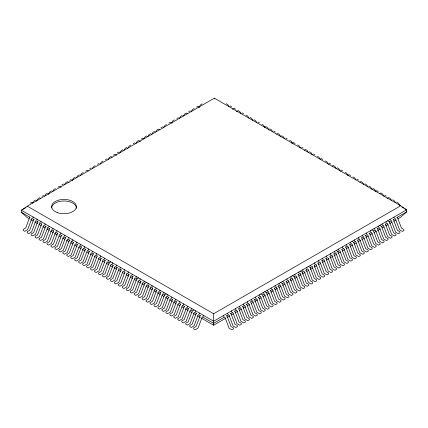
<?xml version="1.0" encoding="UTF-8"?>
<svg xmlns="http://www.w3.org/2000/svg" width="428" height="428" viewBox="0 0 428 428"><rect width="100%" height="100%" fill="white"/><g stroke="black" fill="none" stroke-linecap="round" stroke-linejoin="round"><path stroke-width="0.64" d="M29.81 217.087L25.685 228.012L23.251 229.419L23.251 230.446L24.797 231.339L27.606 229.718L31.726 218.794M33.775 219.371L29.65 230.301L27.215 231.703L27.215 232.736L28.762 233.629L31.57 232.008L35.69 221.083M37.734 221.661L33.614 232.591L31.18 233.993L31.18 235.026L32.726 235.919L35.535 234.298L39.654 223.368M41.698 223.951L37.578 234.876L35.144 236.283L35.144 237.315L36.69 238.203L39.499 236.582L43.619 225.658M45.662 226.241L41.543 237.166L39.108 238.573L39.108 239.6L40.655 240.493L43.458 238.872L47.583 227.947M49.627 228.525L45.507 239.455L43.073 240.857L43.073 241.89L44.619 242.783L47.422 241.162L51.547 230.232M53.591 230.815L49.471 241.745L47.037 243.147L47.037 244.179L48.583 245.073L51.387 243.452L55.512 232.522M57.555 233.105L53.43 244.03L51.002 245.437L51.002 246.464L52.542 247.357L55.351 245.736L59.471 234.811M61.52 235.395L57.395 246.319L54.961 247.726L54.961 248.754L56.507 249.647L59.315 248.026L63.435 237.101M65.484 237.679L61.359 248.609L58.925 250.011L58.925 251.043L60.471 251.937L63.28 250.316L67.399 239.386M69.443 239.969L65.323 250.899L62.889 252.301L62.889 253.333L64.435 254.221L67.244 252.606L71.364 241.676M73.407 242.259L69.288 253.183L66.854 254.59L66.854 255.618L68.4 256.511L71.209 254.89L75.328 243.965M77.372 244.549L73.252 255.473L70.818 256.88L70.818 257.907L72.364 258.801L75.168 257.18L79.292 246.255M81.336 246.833L77.217 257.763L74.782 259.165L74.782 260.197L76.328 261.091L79.132 259.47L83.257 248.54M85.3 249.123L81.181 260.047L78.747 261.454L78.747 262.487L80.293 263.375L83.096 261.759L87.216 250.829M89.265 251.413L85.14 262.337L82.711 263.744L82.711 264.772L84.252 265.665L87.061 264.044L91.18 253.119M93.229 253.697L89.104 264.627L86.67 266.034L86.67 267.061L88.216 267.955L91.025 266.334L95.144 255.409M97.188 255.987L93.069 266.917L90.634 268.319L90.634 269.351L92.181 270.245L94.989 268.624L99.109 257.693M101.152 258.277L97.033 269.201L94.599 270.608L94.599 271.641L96.145 272.529L98.954 270.913L103.073 259.983M105.117 260.566L100.997 271.491L98.563 272.898L98.563 273.925L100.109 274.819L102.918 273.198L107.037 262.273M111.002 264.563L106.877 275.488L104.074 277.109L102.527 276.215L102.527 275.188L104.962 273.781L109.081 262.851L110.804 261.861M113.046 265.141L108.926 276.071L106.492 277.472L106.492 278.505L108.038 279.398L110.841 277.777L114.966 266.847M117.01 267.43L112.89 278.355L110.456 279.762L110.456 280.795L112.002 281.683L114.806 280.067L118.925 269.137M120.974 269.72L116.849 280.645L114.42 282.052L114.42 283.079L115.961 283.973L118.77 282.352L122.889 271.427M124.939 272.005L120.814 282.935L118.379 284.342L118.379 285.369L119.926 286.262L122.734 284.641L126.854 273.717M128.898 274.295L124.778 285.225L122.344 286.626L122.344 287.659L123.89 288.552L126.699 286.931L130.818 276.001M132.862 276.584L128.742 287.509L126.308 288.916L126.308 289.949L127.854 290.837L130.663 289.216L134.783 278.291M138.747 280.581L134.627 291.505L131.819 293.127L130.273 292.233L130.273 291.206L132.707 289.799L136.826 278.874L138.549 277.879M140.791 281.159L136.671 292.089L134.237 293.49L134.237 294.523L135.783 295.416L138.586 293.795L142.711 282.865M146.676 285.155L142.551 296.085L139.747 297.706L138.201 296.813L138.201 295.78L140.635 294.378L144.755 283.448L146.478 282.453M148.719 285.738L144.6 296.663L142.166 298.07L142.166 299.097L143.712 299.991L146.515 298.37L150.635 287.445M152.684 288.028L148.559 298.953L146.13 300.36L146.13 301.387L147.671 302.28L150.479 300.659L154.599 289.735M156.648 290.312L152.523 301.242L150.089 302.644L150.089 303.677L151.635 304.57L154.444 302.949L158.563 292.019M160.607 292.602L156.488 303.532L154.053 304.934L154.053 305.966L155.599 306.86L158.408 305.239L162.528 294.309M166.492 296.599L162.373 307.523L159.564 309.144L158.018 308.251L158.018 307.224L160.452 305.817L164.571 294.892L166.294 293.897M168.536 297.182L164.416 308.106L161.982 309.514L161.982 310.541L163.528 311.434L166.337 309.813L170.456 298.888M172.5 299.466L168.381 310.396L165.946 311.798L165.946 312.831L167.492 313.724L170.296 312.103L174.421 301.173M176.464 301.756L172.345 312.686L169.911 314.088L169.911 315.12L171.457 316.008L174.26 314.393L178.385 303.463M180.429 304.046L176.304 314.971L173.875 316.378L173.875 317.405L175.421 318.298L178.225 316.677L182.344 305.752M184.393 306.336L180.268 317.26L177.839 318.667L177.839 319.695L179.38 320.588L182.189 318.967L186.308 308.042M188.357 308.62L184.233 319.55L181.798 320.952L181.798 321.984L183.345 322.878L186.153 321.257L190.273 310.327M194.237 312.617L190.118 323.547L187.309 325.162L185.763 324.274L185.763 323.242L188.197 321.835L192.316 310.91L194.039 309.915M196.281 313.2L192.161 324.124L189.727 325.531L189.727 326.559L191.273 327.452L194.082 325.831L198.201 314.906M200.245 315.484L196.126 326.414L193.691 327.821L193.691 328.848L195.238 329.742L198.041 328.121L202.166 317.196M32.758 202.963L34.133 200.909L35.674 200.015M36.375 201.187L38.092 198.619L39.638 197.725L40.788 198.389M44.646 196.099L46.021 194.044L47.567 193.151M48.268 194.323L49.985 191.755L51.531 190.861M52.574 191.519L53.949 189.465L55.496 188.571M64.468 184.655L65.842 182.601L67.383 181.707L69.106 182.703M72.048 180.595L73.766 178.021L75.312 177.133M76.355 177.791L77.73 175.737L79.276 174.843M80.32 175.501L81.695 173.447L83.241 172.554M92.213 168.637L93.588 166.583L95.134 165.69M100.141 164.063L101.511 162.003L103.057 161.11M108.065 159.484L109.44 157.429L110.986 156.536L112.131 157.199M119.615 153.133L121.333 150.565L122.879 149.672M123.922 150.33L125.297 148.275L126.843 147.382M127.544 148.553L129.261 145.985L130.802 145.092M135.81 143.466L137.185 141.411L138.731 140.518L140.454 141.508M143.738 138.886L145.113 136.832L146.66 135.938M147.703 136.602L149.078 134.542L150.624 133.654M151.325 134.825L153.042 132.257L154.588 131.364M155.631 132.022L157.006 129.968L158.553 129.074L159.698 129.738M163.212 127.961L164.93 125.388L166.476 124.5M171.484 122.868L172.859 120.814L174.405 119.92M179.412 118.294L180.787 116.234L182.333 115.346M183.377 116.004L184.752 113.95L186.298 113.056L187.443 113.72M191.305 111.43L192.68 109.37L194.221 108.477M198.886 107.364L200.604 104.796L202.15 103.902M29.04 218.633L27.306 217.627L21.4 212.341L21.4 210.244L27.306 206.168L214.358 98.172L400.694 205.756L406.6 209.832L406.6 211.93L400.694 217.215L397.799 218.885M30.169 203.198L31.715 202.305L32.86 202.968M42.056 196.329L43.602 195.441M57.914 187.175L59.46 186.287L61.177 187.277M61.878 184.891L63.424 183.997M69.801 180.311L71.348 179.418M85.659 171.157L87.205 170.264L88.35 170.927M89.623 168.867L91.169 167.979M97.552 164.293L99.093 163.4M105.475 159.714L107.021 158.825M113.404 155.139L114.95 154.246L116.673 155.241M117.368 152.85L118.914 151.956M133.22 143.696L134.767 142.802M141.149 139.121L142.695 138.228L143.84 138.891M160.971 127.678L162.512 126.784M168.894 123.104L170.44 122.21L172.163 123.205M176.823 118.524L178.369 117.63M188.716 111.66L190.262 110.766M196.639 107.08L198.185 106.192L199.908 107.182M26.022 207.575L21.4 210.244L213.642 321.235L406.6 209.832L404.861 208.827M232.415 109.263L234.137 108.273L235.684 109.167M236.379 111.553L238.096 110.558L239.643 111.451L241.018 113.511M264.697 127.239L265.847 126.581L267.393 127.469L269.105 130.042M276.59 134.108L277.735 133.445L279.281 134.339L280.998 136.907M291.869 143.589L293.592 142.599L295.138 143.492M304.335 150.126L305.48 149.463L307.026 150.356L308.401 152.411M320.187 159.28L321.337 158.617L322.883 159.51M332.08 166.144L333.225 165.481L334.771 166.374L336.146 168.429M347.937 175.298L349.082 174.635L350.628 175.528M359.825 182.162L360.975 181.499L362.516 182.392L363.891 184.452M375.105 191.648L376.827 190.653L378.373 191.546M379.647 193.606L380.792 192.942L382.338 193.836L384.055 196.404M386.998 198.512L388.72 197.522L390.266 198.41L391.636 200.47M27.306 206.168L213.642 313.751L400.694 205.756M224.679 316.961L213.642 323.333L202.059 316.645M226.412 315.96L228.723 314.623M230.457 313.622L232.762 312.29M234.496 311.29L236.807 309.958M238.54 308.957L240.852 307.62M242.58 306.619L244.891 305.287M246.047 304.624L248.358 303.286M250.669 301.954L252.98 300.622M254.13 299.953L256.442 298.621M258.175 297.62L260.486 296.283M262.797 294.951L264.531 293.95M266.259 292.95L268.57 291.618M270.303 290.617L272.615 289.285M274.348 288.285L276.654 286.947M277.809 286.284L280.121 284.946M282.432 283.614L284.165 282.614M285.899 281.613L288.205 280.281M289.938 279.281L292.249 277.949M293.983 276.948L295.716 275.948M298.027 274.61L300.333 273.278M302.066 272.278L303.8 271.277M305.533 270.277L307.844 268.945M310.156 267.612L312.461 266.275M314.195 265.274L315.928 264.274M317.662 263.274L319.973 261.941M321.701 260.941L324.012 259.609M325.745 258.608L327.479 257.608M329.79 256.276L332.101 254.938M333.829 253.938L336.14 252.606M337.296 251.937L339.607 250.605M341.919 249.273L343.652 248.272M345.38 247.272L347.691 245.94M349.425 244.939L351.736 243.602M353.469 242.601L355.775 241.269M357.508 240.269L359.82 238.936M361.553 237.936L363.864 236.598M365.02 235.935L367.326 234.603M369.059 233.602L371.37 232.265M373.681 230.933L375.415 229.932M377.148 228.932L379.454 227.6M381.188 226.599L383.499 225.262M385.232 224.261L386.966 223.266M389.277 221.929L391.583 220.597M393.316 219.596L395.049 218.596M396.783 217.595L406.6 211.93M201.486 318.191L213.642 325.21L225.802 318.186M226.963 317.523L229.857 315.848M231.596 314.848L233.33 313.842M235.068 312.841L237.385 311.504M239.124 310.498L241.44 309.16M243.179 308.16L245.49 306.822M247.229 305.817L249.545 304.479M251.284 303.479L253.023 302.473M254.756 301.473L257.656 299.798M259.389 298.798L261.128 297.792M262.867 296.791L265.183 295.454M266.922 294.448L269.239 293.11M270.972 292.11L273.289 290.773M275.027 289.767L277.344 288.429M279.083 287.429L280.816 286.423M282.555 285.423L284.871 284.085M286.61 283.079L288.927 281.747M290.666 280.741L292.982 279.404M294.715 278.403L297.032 277.066M298.771 276.06L301.087 274.723M302.248 274.054L305.143 272.385M306.881 271.379L308.615 270.378M310.354 269.373L312.67 268.035M314.409 267.035L316.725 265.697M318.459 264.691L320.775 263.354M322.514 262.353L324.831 261.016M326.569 260.01L328.886 258.673M330.041 258.004L332.941 256.335M334.097 255.666L336.413 254.328M338.152 253.323L340.469 251.985M342.207 250.985L344.524 249.647M346.257 248.641L348.574 247.309M350.313 246.303L352.629 244.966M354.368 243.965L356.101 242.96M357.84 241.959L360.734 240.285M361.895 239.616L364.212 238.278M365.951 237.278L368.267 235.94M370.001 234.935L372.317 233.597M374.056 232.597L376.373 231.259M377.533 230.59L380.428 228.916M382.167 227.915L383.9 226.91M385.639 225.909L387.955 224.572M389.694 223.566L392.011 222.228M393.744 221.228L396.06 219.89M226.209 103.694L227.755 104.587L229.13 106.642M230.173 105.984L231.719 106.877M242.061 112.848L243.607 113.741M246.025 115.137L247.571 116.031L248.946 118.085M249.989 117.427L251.536 118.315L252.911 120.375M253.954 119.712L255.5 120.605L256.875 122.665M257.918 122.001L259.464 122.895M261.882 124.291L263.429 125.185L264.798 127.239M269.806 128.865L271.352 129.759L272.727 131.813M273.77 131.155L275.316 132.049M281.699 135.735L283.245 136.623L284.62 138.683M285.663 138.019L287.209 138.913M289.628 140.309L291.174 141.203L292.891 143.771M297.556 144.889L299.102 145.777L300.472 147.837M301.515 147.173L303.061 148.067M309.444 151.753L310.99 152.646L312.365 154.701M313.408 154.037L314.955 154.931M317.373 156.327L318.919 157.22L320.294 159.275M325.301 160.907L326.848 161.8L328.565 164.368M329.266 163.191L330.812 164.084M337.189 167.771L338.735 168.664L340.453 171.232M341.153 170.06L342.7 170.949M345.118 172.345L346.664 173.238L348.039 175.298M353.046 176.924L354.593 177.818L355.968 179.872M357.011 179.214L358.557 180.102M364.934 183.789L366.48 184.682L367.855 186.736M368.899 186.078L370.445 186.972L372.162 189.54M372.863 188.368L374.409 189.256L375.784 191.316M384.756 195.232L386.302 196.126M392.685 199.806L394.225 200.7L395.6 202.754M396.644 202.096L398.19 202.99L399.907 205.558M401.967 207.157L403.706 208.158M387.677 220.752L389.4 221.747L393.519 232.672L395.954 234.079L395.954 235.111L394.407 235.999L391.604 234.384L387.479 223.453M379.754 225.331L381.471 226.321L385.596 237.251L388.03 238.658L388.03 239.685L386.484 240.579L383.675 238.958L379.556 228.033M371.825 229.906L373.548 230.901L377.667 241.825L380.101 243.232L380.101 244.265L378.555 245.153L375.747 243.537L371.627 232.607M352.009 241.349L353.726 242.344L357.851 253.269L360.28 254.676L360.28 255.703L358.734 256.597L355.93 254.976L351.811 244.051M336.151 250.503L337.874 251.498L341.993 262.423L344.428 263.83L344.428 264.857L342.882 265.751L340.073 264.13L335.953 253.205M308.406 266.521L310.129 267.516L314.248 278.441L316.683 279.848L316.683 280.875L315.136 281.768L312.328 280.147L308.208 269.223M300.477 271.101L302.2 272.09L306.32 283.02L308.754 284.422L308.754 285.455L307.208 286.348L304.404 284.727L300.279 273.797M292.549 275.675L294.271 276.67L298.391 287.595L300.825 289.002L300.825 290.029L299.279 290.922L296.476 289.301L292.351 278.377M280.661 282.539L282.378 283.534L286.503 294.459L288.937 295.866L288.937 296.898L287.391 297.786L284.583 296.171L280.463 285.241M264.804 291.693L266.526 292.688L270.646 303.613L273.08 305.02L273.08 306.052L271.534 306.94L268.731 305.325L264.606 294.394M260.839 293.983L262.562 294.978L266.681 305.902L269.116 307.309L269.116 308.337L267.57 309.23L264.766 307.609L260.641 296.684M21.4 212.341L30.083 217.354M31.822 218.36L34.138 219.698M35.877 220.698L38.194 222.036M39.349 222.704L41.666 224.042M43.982 225.379L46.299 226.717M47.455 227.386L49.771 228.723M51.51 229.724L53.826 231.061M55.565 232.067L57.882 233.404M59.615 234.405L61.932 235.742M63.67 236.743L65.987 238.08M67.726 239.086L70.037 240.424M71.198 241.092L73.514 242.43M75.831 243.767L77.564 244.768M79.303 245.774L81.62 247.111M83.358 248.112L85.675 249.449M87.408 250.45L89.725 251.787M91.464 252.793L93.78 254.13M95.519 255.131L97.252 256.137M99.569 257.474L101.308 258.475M103.046 259.48L105.363 260.818M107.096 261.818L109.413 263.156M111.152 264.156L113.468 265.494M115.207 266.5L117.518 267.837M118.679 268.506L121.573 270.175M123.312 271.181L125.046 272.181M126.784 273.187L129.101 274.525M130.84 275.525L133.156 276.863M134.89 277.863L137.206 279.2M138.945 280.206L141.261 281.544M143 282.544L144.734 283.55M147.05 284.887L149.367 286.225M150.528 286.894L152.844 288.226M154.578 289.232L156.894 290.569M158.633 291.57L160.949 292.907M162.688 293.913L164.999 295.25M166.738 296.251L169.055 297.588M170.793 298.594L172.532 299.595M174.266 300.595L176.582 301.933M178.899 303.27L180.637 304.276M182.371 305.276L184.687 306.614M186.426 307.62L188.743 308.957M190.481 309.958L192.215 310.963M194.531 312.301L196.848 313.633M198.587 314.639L200.325 315.639M30.779 219.634L33.09 220.971M34.828 221.971L37.723 223.641M38.878 224.309L41.195 225.647M42.928 226.647L45.245 227.985M46.978 228.991L49.295 230.323M50.45 230.992L53.345 232.666M54.5 233.33L57.395 235.004M59.134 236.005L60.867 237.005M62.606 238.011L64.917 239.348M66.656 240.349L68.972 241.686M70.706 242.687L73.022 244.024M74.756 245.025L77.072 246.362M78.806 247.363L81.122 248.7M82.278 249.369L85.172 251.038M86.911 252.044L88.644 253.044M90.383 254.045L92.694 255.382M94.433 256.383L96.744 257.72M98.483 258.726L100.799 260.058M102.533 261.064L104.849 262.396M106.583 263.402L108.899 264.739M110.055 265.408L112.949 267.077M114.105 267.746L116.421 269.078M118.16 270.084L120.471 271.422M122.21 272.422L124.521 273.76M126.26 274.76L128.577 276.097M130.31 277.098L132.627 278.435M134.36 279.436L136.099 280.442M137.832 281.442L140.726 283.111M141.882 283.78L144.199 285.118M145.937 286.118L148.249 287.455M149.987 288.461L152.298 289.793M154.037 290.799L156.354 292.131M157.509 292.8L160.404 294.475M162.137 295.475L163.876 296.476M165.609 297.481L167.926 298.814M169.659 299.819L172.554 301.489M173.715 302.157L176.026 303.495M177.764 304.495L180.076 305.833M181.814 306.833L183.548 307.839M185.287 308.839L188.181 310.509M189.914 311.509L192.231 312.847M193.386 313.515L195.703 314.853M197.436 315.853L200.331 317.528M397.328 217.173L401.448 228.097L403.882 229.504L403.882 230.531L402.336 231.425L399.533 229.804L395.408 218.879M393.364 219.457L397.484 230.387L399.918 231.789L399.918 232.821L398.372 233.715L395.568 232.094L391.443 221.164M385.435 224.037L389.56 234.961L391.989 236.368L391.989 237.396L390.443 238.289L387.64 236.668L383.52 225.743M377.507 228.611L381.632 239.541L384.066 240.943L384.066 241.975L382.52 242.869L379.711 241.248L375.591 230.318M369.583 233.19L373.703 244.115L376.137 245.522L376.137 246.549L374.591 247.443L371.782 245.822L367.663 234.897M365.619 235.475L369.739 246.405L372.173 247.812L372.173 248.839L370.627 249.733L367.823 248.112L363.698 237.187M361.655 237.765L365.774 248.695L368.208 250.096L368.208 251.129L366.662 252.022L363.859 250.401L359.734 239.471M357.69 240.055L361.81 250.979L364.244 252.386L364.244 253.419L362.698 254.307L359.895 252.691L355.77 241.761M349.762 244.629L353.886 255.559L356.321 256.966L356.321 257.993L354.775 258.887L351.966 257.265L347.846 246.341M345.797 246.919L349.922 257.849L352.356 259.25L352.356 260.283L350.81 261.176L348.001 259.555L343.882 248.625M341.838 249.208L345.958 260.133L348.392 261.54L348.392 262.573L346.846 263.461L344.037 261.84L339.918 250.915M333.91 253.783L338.029 264.713L340.463 266.114L340.463 267.147L338.917 268.04L336.114 266.419L331.989 255.489M329.945 256.072L334.065 267.002L336.499 268.404L336.499 269.437L334.953 270.33L332.149 268.709L328.025 257.779M325.981 258.362L330.1 269.287L332.535 270.694L332.535 271.721L330.988 272.615L328.185 270.994L324.06 260.069M322.017 260.652L326.141 271.577L328.57 272.984L328.57 274.011L327.024 274.904L324.221 273.283L320.101 262.359M318.052 262.936L322.177 273.867L324.611 275.268L324.611 276.301L323.065 277.194L320.256 275.573L316.137 264.643M314.088 265.226L318.213 276.156L320.647 277.558L320.647 278.591L319.101 279.484L316.292 277.863L312.173 266.933M306.164 269.806L310.284 280.731L312.718 282.138L312.718 283.165L311.172 284.058L308.363 282.437L304.244 271.512M298.236 274.38L302.355 285.31L304.79 286.712L304.79 287.744L303.243 288.632L300.44 287.017L296.315 276.087M290.307 278.96L294.432 289.884L296.861 291.291L296.861 292.319L295.315 293.212L292.511 291.591L288.392 280.666M286.343 281.244L290.468 292.174L292.902 293.576L292.902 294.608L291.356 295.502L288.547 293.881L284.427 282.951M278.419 285.824L282.539 296.748L284.973 298.156L284.973 299.183L283.427 300.076L280.618 298.455L276.499 287.53M274.455 288.108L278.575 299.038L281.009 300.445L281.009 301.473L279.463 302.366L276.654 300.745L272.534 289.82M270.491 290.398L274.61 301.328L277.044 302.73L277.044 303.762L275.498 304.656L272.695 303.035L268.57 292.105M258.598 297.262L262.722 308.192L265.151 309.599L265.151 310.626L263.605 311.52L260.802 309.899L256.682 298.974M254.633 299.552L258.758 310.482L261.192 311.884L261.192 312.916L259.646 313.81L256.837 312.189L252.718 301.259M250.669 301.842L254.794 312.766L257.228 314.173L257.228 315.206L255.682 316.094L252.873 314.478L248.754 303.548M246.71 304.131L250.829 315.056L253.264 316.463L253.264 317.49L251.718 318.384L248.909 316.763L244.789 305.838M242.746 306.416L246.865 317.346L249.299 318.748L249.299 319.78L247.753 320.674L244.944 319.053L240.825 308.128M238.781 308.706L242.901 319.636L245.335 321.037L245.335 322.07L243.789 322.963L240.985 321.342L236.861 310.412M234.817 310.995L238.936 321.92L241.371 323.327L241.371 324.354L239.824 325.248L237.021 323.627L232.896 312.702M230.853 313.285L234.972 324.21L237.406 325.617L237.406 326.644L235.86 327.538L233.057 325.917L228.932 314.992M226.888 315.57L231.013 326.5L233.442 327.901L233.442 328.934L231.896 329.828L229.092 328.206L224.973 317.276M394.06 217.071L394.06 218.098M390.095 219.355L390.095 220.388M386.136 221.645L386.136 222.678M382.172 223.935L382.172 224.962M378.208 226.225L378.208 227.252M374.243 228.509L374.243 229.542M370.279 230.799L370.279 231.832M366.315 233.089L366.315 234.116M362.35 235.379L362.35 236.406M358.386 237.663L358.386 238.696M354.427 239.953L354.427 240.985M350.462 242.243L350.462 243.27M346.498 244.532L346.498 245.56M342.534 246.817L342.534 247.849M338.569 249.107L338.569 250.139M334.605 251.397L334.605 252.424M330.641 253.686L330.641 254.714M326.676 255.971L326.676 257.003M322.717 258.261L322.717 259.293M318.753 260.55L318.753 261.578M314.789 262.835L314.789 263.867M310.824 265.125L310.824 266.157M306.86 267.414L306.86 268.447M302.896 269.704L302.896 270.731M298.931 271.989L298.931 273.021M294.967 274.278L294.967 275.311M291.008 276.568L291.008 277.595M287.044 278.858L287.044 279.885M283.079 281.143L283.079 282.175M279.115 283.432L279.115 284.465M275.15 285.722L275.15 286.749M271.186 288.012L271.186 289.039M267.222 290.296L267.222 291.329M263.257 292.586L263.257 293.619M259.298 294.876L259.298 295.903M255.334 297.166L255.334 298.193M251.37 299.45L251.37 300.483M247.405 301.74L247.405 302.773M243.441 304.03L243.441 305.057M239.477 306.32L239.477 307.347M235.512 308.604L235.512 309.637M231.548 310.894L231.548 311.926M227.589 313.184L227.589 314.211M223.625 315.473L223.625 316.501M214.358 98.172L214.358 98.841M213.642 313.751L213.642 325.21M203.514 315.388L203.514 316.415M199.55 313.098L199.55 314.125M195.585 310.808L195.585 311.841M191.621 308.518L191.621 309.551M187.657 306.234L187.657 307.261M183.692 303.944L183.692 304.971M179.733 301.654L179.733 302.687M175.769 299.365L175.769 300.397M171.805 297.08L171.805 298.107M167.84 294.79L167.84 295.823M163.876 292.501L163.876 293.533M159.911 290.211L159.911 291.243M155.947 287.926L155.947 288.954M151.983 285.637L151.983 286.669M148.024 283.347L148.024 284.379M144.059 281.062L144.059 282.089M140.095 278.772L140.095 279.8M136.131 276.483L136.131 277.515M132.166 274.193L132.166 275.225M128.202 271.908L128.202 272.936M124.238 269.619L124.238 270.646M120.273 267.329L120.273 268.361M116.314 265.039L116.314 266.072M112.35 262.755L112.35 263.782M108.386 260.465L108.386 261.492M104.421 258.175L104.421 259.208M100.457 255.885L100.457 256.918M96.493 253.601L96.493 254.628M92.528 251.311L92.528 252.338M88.564 249.021L88.564 250.054M84.605 246.731L84.605 247.764M80.641 244.447L80.641 245.474M76.676 242.157L76.676 243.184M72.712 239.867L72.712 240.9M68.748 237.577L68.748 238.61M64.783 235.293L64.783 236.32M60.819 233.003L60.819 234.036M56.854 230.713L56.854 231.746M52.895 228.429L52.895 229.456M48.931 226.139L48.931 227.166M44.967 223.849L44.967 224.882M41.002 221.56L41.002 222.592M37.038 219.275L37.038 220.302M33.074 216.985L33.074 218.013M51.617 207.912A12.385 7.153 0 0 1 64.393 200.989A12.385 7.153 0 0 1 76.377 208.366M57.464 212.646A12.385 7.153 0 0 0 76.377 206.799A12.385 7.153 0 0 0 58.149 200.267A12.385 7.153 0 0 0 57.464 212.646"/></g></svg>
